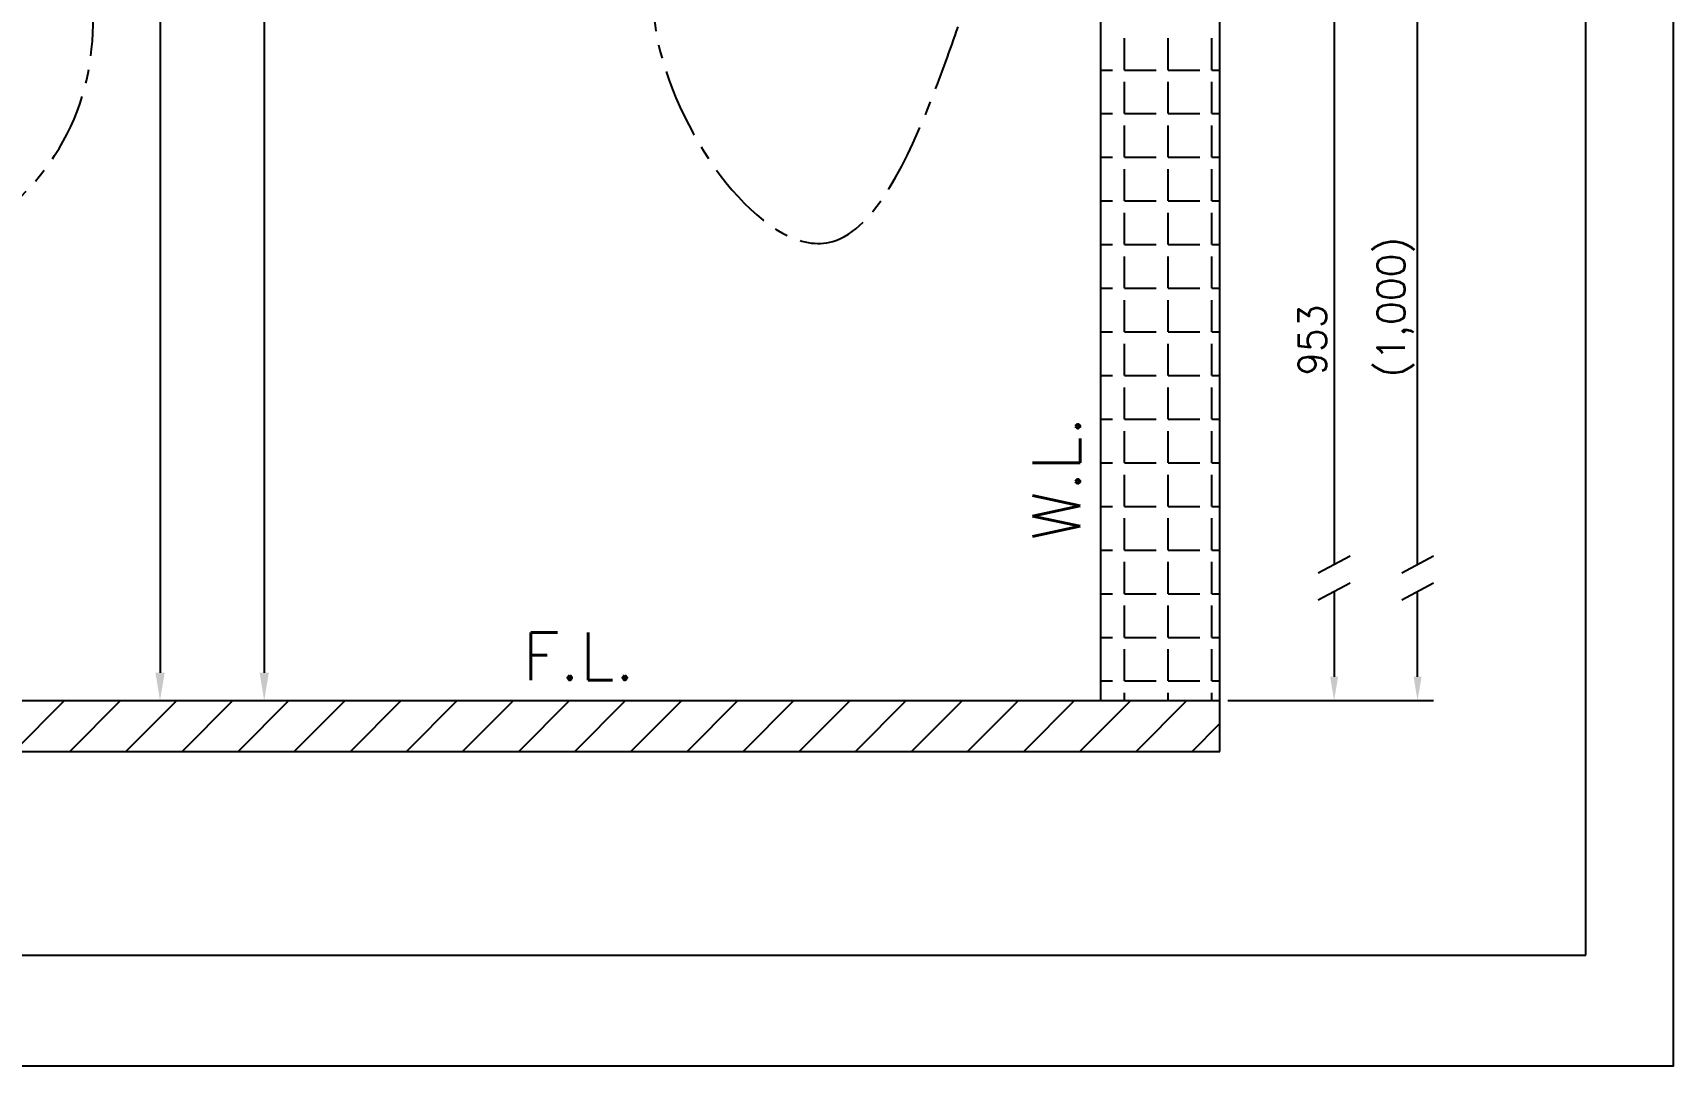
# Model space of a CAD drawing. Extents: x 1919 to 2339, y -1533 to -939.
# Drawn here: x 2132.4 to 2339.1, y -1532.6 to -1402.4 of the extents above; entities that cross this region are included whole.
import ezdxf

# ---------------------------------------------------------------- set-up
doc = ezdxf.new("R2010")
doc.units = 0
doc.header["$LTSCALE"] = 7
doc.header["$MEASUREMENT"] = 0
doc.linetypes.add('CENTER', pattern=[2, 1.25, -0.25, 0.25, -0.25])
doc.layers.get('0').update_dxf_attribs({"color": 2, "linetype": 'CONTINUOUS'})
for name, color, linetype in [('CL', 1, 'CENTER'), ('D', 2, 'CONTINUOUS'), ('HT', 3, 'CONTINUOUS')]:
    doc.layers.add(name, color=color, linetype=linetype)
doc.styles.add('GHS', font='romans', dxfattribs={"bigfont": 'ghs'})

msp = doc.modelspace()

# ---------------------------------------------------------------- hatches: boundary and pattern name
at = {"layer": 'HT', "ltscale": 0.5}
h = msp.add_hatch(dxfattribs=at)
h.set_pattern_fill('ANSI31', color=256, scale=40, style=0)
h.set_pattern_definition([(45, (2241.794, -744.7515), (-3.535534, 3.535534), [])])
h.paths.add_polyline_path([(2281.96, -1492.97), (2281.96, -1486.57), (2066.96, -1486.57), (2066.96, -1492.97)])

# ---------------------------------------------------------------- linework, layer by layer
at = {"color": 4}
for p, q in [((2328.08, -1518.65), (2328.08, -969.65)), ((1953.08, -1518.65), (2328.08, -1518.65))]:
    msp.add_line(p, q, dxfattribs=at)
for p, q in [((2306.87, -1469.39), (2306.87, -1390.38)), ((2306.87, -1483.57), (2306.87, -1472.79)), ((2283.46, -1486.57), (2308.87, -1486.57))]:
    msp.add_line(p, q)
msp.add_solid([(2306.37, -1483.57), (2307.37, -1483.57), (2306.87, -1486.57)])
at = {"layer": 'CL', "color": 1, "linetype": 'CENTER'}
msp.add_spline([(2098.18, -1416.95), (2100.98, -1432.48), (2130.03, -1423.89), (2127.92, -1358.23), (2107.86, -1285.06), (2107.59, -1282.71)], degree=3, dxfattribs=at)
at = {"layer": 'CL'}
msp.add_spline([(2263.01, -1286.2), (2260.48, -1327.13), (2248.12, -1342.22), (2218.61, -1373.83), (2211.45, -1404.83), (2233.17, -1428.71), (2245.68, -1410.67), (2248.98, -1401.67)], degree=3, dxfattribs=at)
at = {"layer": 'D'}
for p, q in [((2148.41, -1177.6), (2148.41, -1483.07)), ((2161.54, -1196.08), (2161.54, -1483.07)), ((2296.36, -1398.68), (2296.36, -1469.39)), ((2294.36, -1470.46), (2298.36, -1468.33)), ((2304.87, -1470.46), (2308.87, -1468.33)), ((2294.36, -1473.86), (2298.36, -1471.73)), ((2296.36, -1472.79), (2296.36, -1483.57)), ((2304.87, -1473.86), (2308.87, -1471.73)), ((2282.96, -1486.57), (2298.36, -1486.57))]:
    msp.add_line(p, q, dxfattribs=at)
msp.add_lwpolyline([(1919.08, -938.65), (2339.08, -938.65), (2339.08, -1532.65), (1919.08, -1532.65)], close=True, dxfattribs=at)
for points in [[(2147.83, -1483.07), (2149, -1483.07), (2148.41, -1486.57)], [(2160.96, -1483.07), (2162.12, -1483.07), (2161.54, -1486.57)], [(2295.86, -1483.57), (2296.86, -1483.57), (2296.36, -1486.57)]]:
    msp.add_solid(points, dxfattribs=at)
at = {"layer": 'HT', "ltscale": 0.5}
for p, q in [((2266.96, -1486.57), (2266.96, -993.57)), ((2281.96, -1492.97), (2281.96, -993.57)), ((2269.94, -1407.1), (2269.94, -1403.1)), ((2275.44, -1407.1), (2275.44, -1403.1)), ((2280.94, -1407.1), (2280.94, -1403.1)), ((2266.96, -1407.1), (2268.44, -1407.1)), ((2269.94, -1407.1), (2273.94, -1407.1)), ((2275.44, -1407.1), (2279.44, -1407.1)), ((2280.94, -1407.1), (2281.96, -1407.1)), ((2269.94, -1412.6), (2269.94, -1408.6)), ((2275.44, -1412.6), (2275.44, -1408.6)), ((2280.94, -1412.6), (2280.94, -1408.6)), ((2266.96, -1412.6), (2268.44, -1412.6)), ((2269.94, -1412.6), (2273.94, -1412.6)), ((2275.44, -1412.6), (2279.44, -1412.6)), ((2280.94, -1412.6), (2281.96, -1412.6)), ((2269.94, -1418.1), (2269.94, -1414.1)), ((2275.44, -1418.1), (2275.44, -1414.1)), ((2280.94, -1418.1), (2280.94, -1414.1)), ((2266.96, -1418.1), (2268.44, -1418.1)), ((2269.94, -1418.1), (2273.94, -1418.1)), ((2269.94, -1423.6), (2269.94, -1419.6)), ((2275.44, -1418.1), (2279.44, -1418.1)), ((2275.44, -1423.6), (2275.44, -1419.6)), ((2280.94, -1418.1), (2281.96, -1418.1)), ((2280.94, -1423.6), (2280.94, -1419.6)), ((2266.96, -1423.6), (2268.44, -1423.6)), ((2269.94, -1423.6), (2273.94, -1423.6)), ((2275.44, -1423.6), (2279.44, -1423.6)), ((2280.94, -1423.6), (2281.96, -1423.6)), ((2269.94, -1429.1), (2269.94, -1425.1)), ((2275.44, -1429.1), (2275.44, -1425.1)), ((2280.94, -1429.1), (2280.94, -1425.1)), ((2266.96, -1429.1), (2268.44, -1429.1)), ((2269.94, -1429.1), (2273.94, -1429.1)), ((2275.44, -1429.1), (2279.44, -1429.1)), ((2280.94, -1429.1), (2281.96, -1429.1)), ((2269.94, -1434.6), (2269.94, -1430.6)), ((2275.44, -1434.6), (2275.44, -1430.6)), ((2280.94, -1434.6), (2280.94, -1430.6)), ((2266.96, -1434.6), (2268.44, -1434.6)), ((2269.94, -1434.6), (2273.94, -1434.6)), ((2269.94, -1440.1), (2269.94, -1436.1)), ((2275.44, -1434.6), (2279.44, -1434.6)), ((2275.44, -1440.1), (2275.44, -1436.1)), ((2280.94, -1434.6), (2281.96, -1434.6)), ((2280.94, -1440.1), (2280.94, -1436.1)), ((2266.96, -1440.1), (2268.44, -1440.1)), ((2269.94, -1440.1), (2273.94, -1440.1)), ((2275.44, -1440.1), (2279.44, -1440.1)), ((2280.94, -1440.1), (2281.96, -1440.1)), ((2269.94, -1445.6), (2269.94, -1441.6)), ((2275.44, -1445.6), (2275.44, -1441.6)), ((2280.94, -1445.6), (2280.94, -1441.6)), ((2266.96, -1445.6), (2268.44, -1445.6)), ((2269.94, -1445.6), (2273.94, -1445.6)), ((2275.44, -1445.6), (2279.44, -1445.6)), ((2280.94, -1445.6), (2281.96, -1445.6)), ((2269.94, -1451.1), (2269.94, -1447.1)), ((2275.44, -1451.1), (2275.44, -1447.1)), ((2280.94, -1451.1), (2280.94, -1447.1)), ((2266.96, -1451.1), (2268.44, -1451.1)), ((2269.94, -1451.1), (2273.94, -1451.1)), ((2269.94, -1456.6), (2269.94, -1452.6)), ((2275.44, -1451.1), (2279.44, -1451.1)), ((2275.44, -1456.6), (2275.44, -1452.6)), ((2280.94, -1451.1), (2281.96, -1451.1)), ((2280.94, -1456.6), (2280.94, -1452.6)), ((2266.96, -1456.6), (2268.44, -1456.6)), ((2269.94, -1456.6), (2273.94, -1456.6)), ((2275.44, -1456.6), (2279.44, -1456.6)), ((2280.94, -1456.6), (2281.96, -1456.6)), ((2269.94, -1462.1), (2269.94, -1458.1)), ((2275.44, -1462.1), (2275.44, -1458.1)), ((2280.94, -1462.1), (2280.94, -1458.1)), ((2266.96, -1462.1), (2268.44, -1462.1)), ((2269.94, -1462.1), (2273.94, -1462.1)), ((2275.44, -1462.1), (2279.44, -1462.1)), ((2280.94, -1462.1), (2281.96, -1462.1)), ((2269.94, -1467.6), (2269.94, -1463.6)), ((2275.44, -1467.6), (2275.44, -1463.6)), ((2280.94, -1467.6), (2280.94, -1463.6)), ((2266.96, -1467.6), (2268.44, -1467.6)), ((2269.94, -1467.6), (2273.94, -1467.6)), ((2269.94, -1473.1), (2269.94, -1469.1)), ((2275.44, -1467.6), (2279.44, -1467.6)), ((2275.44, -1473.1), (2275.44, -1469.1)), ((2280.94, -1467.6), (2281.96, -1467.6)), ((2280.94, -1473.1), (2280.94, -1469.1)), ((2266.96, -1473.1), (2268.44, -1473.1)), ((2269.94, -1473.1), (2273.94, -1473.1)), ((2275.44, -1473.1), (2279.44, -1473.1)), ((2280.94, -1473.1), (2281.96, -1473.1)), ((2269.94, -1478.6), (2269.94, -1474.6)), ((2275.44, -1478.6), (2275.44, -1474.6)), ((2280.94, -1478.6), (2280.94, -1474.6)), ((2266.96, -1478.6), (2268.44, -1478.6)), ((2269.94, -1478.6), (2273.94, -1478.6)), ((2275.44, -1478.6), (2279.44, -1478.6)), ((2280.94, -1478.6), (2281.96, -1478.6)), ((2269.94, -1484.1), (2269.94, -1480.1)), ((2275.44, -1484.1), (2275.44, -1480.1)), ((2280.94, -1484.1), (2280.94, -1480.1)), ((2266.96, -1484.1), (2268.44, -1484.1)), ((2269.94, -1484.1), (2273.94, -1484.1)), ((2275.44, -1484.1), (2279.44, -1484.1)), ((2280.94, -1484.1), (2281.96, -1484.1)), ((2269.94, -1486.57), (2269.94, -1485.6)), ((2275.44, -1486.57), (2275.44, -1485.6)), ((2280.94, -1486.57), (2280.94, -1485.6)), ((2066.96, -1486.57), (2281.96, -1486.57)), ((2066.96, -1492.97), (2281.96, -1492.97))]:
    msp.add_line(p, q, dxfattribs=at)

# ---------------------------------------------------------------- texts
at = {"insert": (2304.12, -1436.98), "char_height": 3.5, "attachment_point": 5, "rotation": 90, "style": 'GHS'}
msp.add_mtext('(1,000)', dxfattribs=at)
at = {"layer": 'D', "ltscale": 0.5, "style": 'GHS'}
msp.add_text('W.L.', height=6, rotation=90, dxfattribs=at).set_placement((2264.35, -1466.4))
msp.add_text('F.L.', height=6, dxfattribs=at).set_placement((2194.12, -1483.98))
at = {"layer": 'D', "insert": (2293.61, -1441.13), "char_height": 3.5, "attachment_point": 5, "rotation": 90, "style": 'GHS'}
msp.add_mtext('\\A1;953', dxfattribs=at)

doc.saveas('drawing.dxf')
